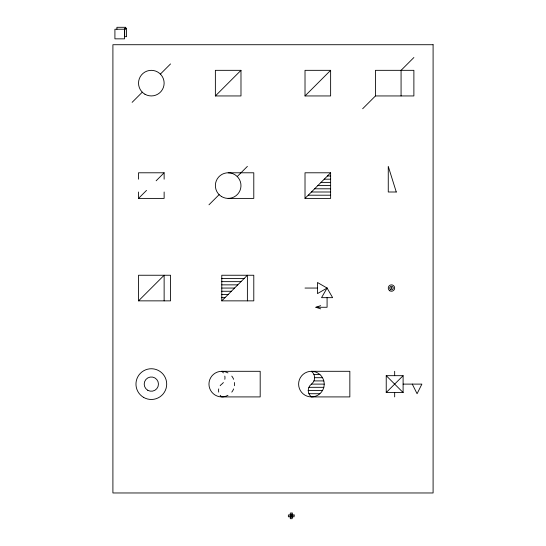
<?xml version="1.0" encoding="UTF-8"?>
<svg xmlns="http://www.w3.org/2000/svg" width="546" height="546" viewBox="0 0 546 546"><rect width="100%" height="100%" fill="white"/><g stroke="black" fill="none" stroke-linecap="round" stroke-linejoin="round"><path stroke-width="0.82" d="M132.118 102.348L142.274 92.192M160.387 74.079L170.543 63.923M215.37 95.946L240.984 70.332L215.37 70.332L215.37 95.946L240.984 95.946L240.984 70.332M138.52 192.001L138.52 198.403L146.526 190.397M156.136 180.794L164.134 172.789L164.134 179.19M305.016 95.946L330.63 70.332L305.016 70.332L305.016 95.946L330.63 95.946L330.63 70.332M208.961 204.805L219.117 194.649M237.23 176.542L247.386 166.387M138.52 300.86L170.543 300.86L170.543 275.245L138.52 275.245L138.52 300.86L164.134 275.245L164.134 300.86M362.653 108.75L375.457 95.946L413.882 95.946L413.882 70.332L375.457 70.332L375.457 95.946M413.882 57.521L401.071 70.332L401.071 95.946M305.016 198.403L330.63 172.789L305.016 172.789L305.016 198.403L330.63 198.403L330.63 172.789M221.772 300.86L253.788 300.86L253.788 275.245L221.772 275.245L221.772 300.86L247.386 275.245L247.386 300.86M386.234 392.54L403.105 375.675L386.234 375.675L386.234 392.54L403.105 392.54L403.105 375.675M320.679 308.865L315.881 307.268L320.679 305.664M164.134 172.789L138.52 172.789L138.52 179.19M228.173 172.789L253.788 172.789L253.788 198.403L228.173 198.403M327.429 175.989L330.63 175.989M324.228 179.19L330.63 179.19M321.028 182.391L330.63 182.391M317.827 185.592L330.63 185.592M314.626 188.8L330.63 188.8M311.425 192.001L330.63 192.001M308.217 195.202L330.63 195.202M138.52 198.403L164.134 198.403L164.134 192.001M221.772 278.446L244.185 278.446M221.772 281.647L240.984 281.647M221.772 284.855L237.783 284.855M221.772 288.056L234.575 288.056M305.016 288.056L317.479 288.056M221.772 291.257L231.374 291.257M221.772 294.458L228.173 294.458M221.772 297.659L224.972 297.659M315.881 307.268L327.081 307.268L327.081 297.659M313.957 374.501L319.895 374.501M314.626 377.702L322.515 377.702M313.957 380.91L323.826 380.91M311.425 384.111A8.006 8.006 0 0 0 311.425 396.915L349.843 396.915L349.843 371.3L311.425 371.3A8.006 8.006 0 0 1 311.425 384.111L324.228 384.111A12.811 12.811 0 0 0 305.016 373.02A12.811 12.811 0 0 0 305.016 395.202A12.811 12.811 0 0 0 324.228 384.111M403.105 384.111L421.887 384.111L417.083 393.714L412.278 384.111M308.886 387.312L323.826 387.312M308.217 390.513L322.515 390.513M308.886 393.714L319.895 393.714M290.288 514.858L292.171 514.858M290.288 516.898L292.171 516.898M386.234 375.675L403.105 392.54M394.669 371.3L394.669 375.675M394.669 392.54L394.669 396.915M292.206 514.974L292.206 516.782M124.522 29.245L124.522 38.848L114.913 38.848L114.913 29.245L125.635 29.218L125.635 27.3L116.926 27.3L116.926 29.218M220.168 395.318A8.006 8.006 0 0 0 221.772 396.915L260.189 396.915L260.189 371.3L221.772 371.3A8.006 8.006 0 0 1 223.369 372.904M218.728 392.117A8.006 8.006 0 0 1 218.728 388.909M220.168 385.708A8.006 8.006 0 0 1 221.772 384.111A8.006 8.006 0 0 0 223.369 382.507M224.809 376.105A8.006 8.006 0 0 1 224.809 379.306M234.48 382.507A12.811 12.811 0 0 1 234.48 385.708M233.64 388.909A12.811 12.811 0 0 1 231.77 392.117M227.969 395.318A12.811 12.811 0 0 1 208.961 384.111A12.811 12.811 0 0 1 227.969 372.904M231.77 376.105A12.811 12.811 0 0 1 233.64 379.306M391.086 288.029C392.076 289.243 391.782 286.725 391.093 287.974M327.081 288.056L321.539 297.659L332.63 297.659L327.081 288.056L317.479 282.507L317.479 293.598L327.081 288.056M126.59 28.262L124.672 28.262L124.672 36.671L126.59 36.671L126.59 28.262M433.094 44.717L112.906 44.717L112.906 492.97L433.094 492.97L433.094 44.717M396.273 192.001L388.267 192.001L388.267 166.387L396.273 192.001M292.171 513.056L290.288 513.056L290.288 518.7L292.171 518.7L292.171 513.056M294.096 514.974L288.363 514.974L288.363 516.782L294.096 516.782L294.096 514.974M143.646 397.42A15.37 15.37 0 0 0 166.701 384.111A15.37 15.37 0 0 0 143.646 370.802A15.37 15.37 0 0 0 143.646 397.42M147.768 390.281A7.125 7.125 0 0 0 158.456 384.111A7.125 7.125 0 0 0 147.768 377.934A7.125 7.125 0 0 0 147.768 390.281M389.864 290.827A3.201 3.201 0 0 0 394.669 288.056A3.201 3.201 0 0 0 389.864 285.278A3.201 3.201 0 0 0 389.864 290.827M390.588 289.585A1.768 1.768 0 0 0 393.236 288.056A1.768 1.768 0 0 0 390.588 286.527A1.768 1.768 0 0 0 390.588 289.585M221.369 196.444A12.811 12.811 0 0 0 240.97 186.063A12.811 12.811 0 0 0 222.181 174.276A12.811 12.811 0 0 0 221.369 196.444M144.929 94.226A12.811 12.811 0 0 0 164.134 83.135A12.811 12.811 0 0 0 144.929 72.045A12.811 12.811 0 0 0 144.929 94.226"/></g></svg>
